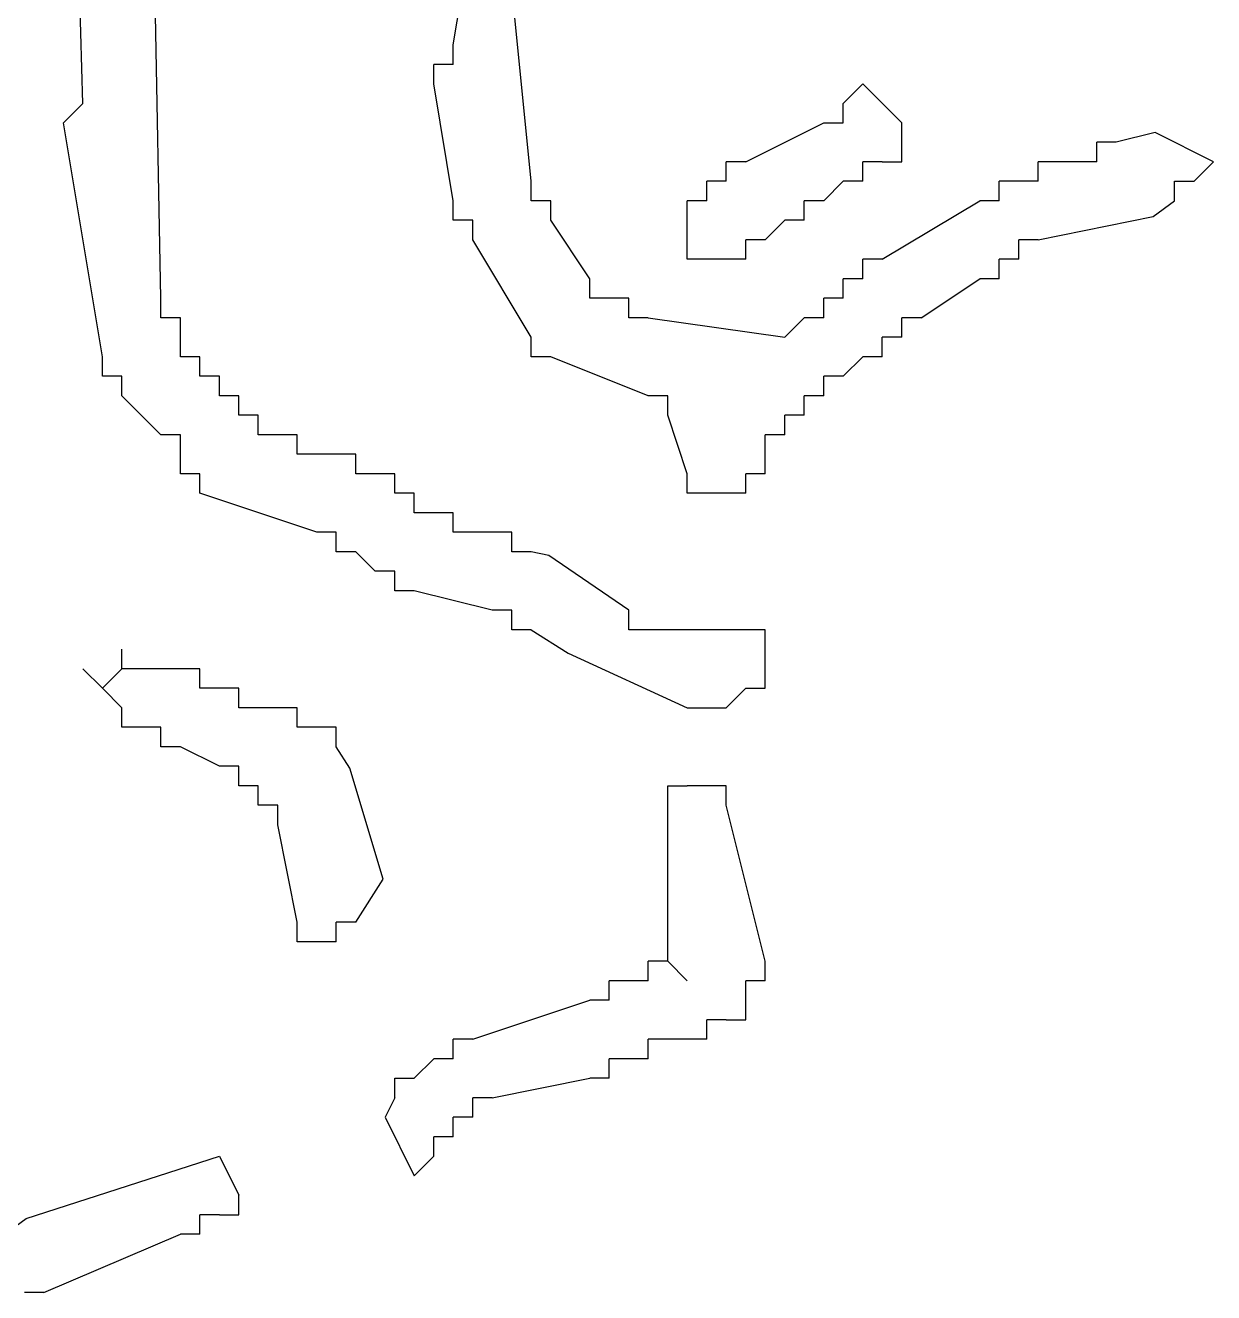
# Model space of a CAD drawing. Header units: metres. Extents: x -4.5 to 4.5, y -4.5 to 4.5.
# Drawn here: x -1.001 to -0.366, y -1.186 to -0.509 of the extents above; entities that cross this region are included whole.
import ezdxf

# ---------------------------------------------------------------- set-up
doc = ezdxf.new("R2010")
doc.units = ezdxf.units.M

msp = doc.modelspace()

# ---------------------------------------------------------------- linework, layer by layer
at = {"layer": '1', "color": 3}
for p, q in [((-0.970151, -0.550738), (-0.975756, -0.362894)), ((-0.928484, -0.654904), (-0.933485, -0.39468)), ((-0.772234, -0.519488), (-0.761818, -0.456988)), ((-0.730568, -0.592404), (-0.740984, -0.488238)), ((-0.772234, -0.529904), (-0.772234, -0.519488)), ((-0.772234, -0.529904), (-0.782651, -0.529904)), ((-0.782651, -0.540321), (-0.782651, -0.529904)), ((-0.772234, -0.602821), (-0.782651, -0.540321)), ((-0.553484, -0.540321), (-0.563901, -0.550738)), ((-0.532651, -0.561154), (-0.553484, -0.540321)), ((-0.980568, -0.561154), (-0.970151, -0.550738)), ((-0.563901, -0.561154), (-0.563901, -0.550738)), ((-0.959734, -0.686154), (-0.980568, -0.561154)), ((-0.615984, -0.581988), (-0.574318, -0.561154)), ((-0.574318, -0.561154), (-0.563901, -0.561154)), ((-0.532651, -0.571571), (-0.532651, -0.561154)), ((-0.397234, -0.566363), (-0.418068, -0.571571)), ((-0.365984, -0.581988), (-0.397234, -0.566363)), ((-0.532651, -0.581988), (-0.532651, -0.571571)), ((-0.418068, -0.571571), (-0.428484, -0.571571)), ((-0.428484, -0.581988), (-0.428484, -0.571571)), ((-0.615984, -0.581988), (-0.626401, -0.581988)), ((-0.626401, -0.592404), (-0.626401, -0.581988)), ((-0.543068, -0.581988), (-0.553484, -0.581988)), ((-0.553484, -0.592404), (-0.553484, -0.581988)), ((-0.543068, -0.581988), (-0.532651, -0.581988)), ((-0.449318, -0.581988), (-0.459734, -0.581988)), ((-0.459734, -0.592404), (-0.459734, -0.581988)), ((-0.438901, -0.581988), (-0.449318, -0.581988)), ((-0.428484, -0.581988), (-0.438901, -0.581988)), ((-0.376401, -0.592404), (-0.365984, -0.581988)), ((-0.730568, -0.602821), (-0.730568, -0.592404)), ((-0.626401, -0.592404), (-0.636818, -0.592404)), ((-0.636818, -0.602821), (-0.636818, -0.592404)), ((-0.574318, -0.602821), (-0.563901, -0.592404)), ((-0.553484, -0.592404), (-0.563901, -0.592404)), ((-0.470151, -0.592404), (-0.480568, -0.592404)), ((-0.480568, -0.602821), (-0.480568, -0.592404)), ((-0.459734, -0.592404), (-0.470151, -0.592404)), ((-0.386818, -0.602821), (-0.386818, -0.592404)), ((-0.386818, -0.592404), (-0.376401, -0.592404)), ((-0.772234, -0.613238), (-0.772234, -0.602821)), ((-0.720151, -0.602821), (-0.730568, -0.602821)), ((-0.720151, -0.613238), (-0.720151, -0.602821)), ((-0.636818, -0.602821), (-0.647234, -0.602821)), ((-0.647234, -0.613238), (-0.647234, -0.602821)), ((-0.574318, -0.602821), (-0.584734, -0.602821)), ((-0.584734, -0.613238), (-0.584734, -0.602821)), ((-0.543068, -0.634071), (-0.490984, -0.602821)), ((-0.480568, -0.602821), (-0.490984, -0.602821)), ((-0.398276, -0.611154), (-0.386818, -0.602821)), ((-0.761818, -0.613238), (-0.772234, -0.613238)), ((-0.761818, -0.623654), (-0.761818, -0.613238)), ((-0.699318, -0.644488), (-0.720151, -0.613238)), ((-0.647234, -0.623654), (-0.647234, -0.613238)), ((-0.605568, -0.623654), (-0.595151, -0.613238)), ((-0.584734, -0.613238), (-0.595151, -0.613238)), ((-0.459734, -0.623654), (-0.398276, -0.611154)), ((-0.730568, -0.675738), (-0.761818, -0.623654)), ((-0.647234, -0.634071), (-0.647234, -0.623654)), ((-0.605568, -0.623654), (-0.615984, -0.623654)), ((-0.615984, -0.634071), (-0.615984, -0.623654)), ((-0.459734, -0.623654), (-0.470151, -0.623654)), ((-0.470151, -0.634071), (-0.470151, -0.623654)), ((-0.636818, -0.634071), (-0.647234, -0.634071)), ((-0.626401, -0.634071), (-0.636818, -0.634071)), ((-0.615984, -0.634071), (-0.626401, -0.634071)), ((-0.543068, -0.634071), (-0.553484, -0.634071)), ((-0.553484, -0.644488), (-0.553484, -0.634071)), ((-0.470151, -0.634071), (-0.480568, -0.634071)), ((-0.480568, -0.644488), (-0.480568, -0.634071)), ((-0.699318, -0.654904), (-0.699318, -0.644488)), ((-0.553484, -0.644488), (-0.563901, -0.644488)), ((-0.563901, -0.654904), (-0.563901, -0.644488)), ((-0.522234, -0.665321), (-0.490984, -0.644488)), ((-0.480568, -0.644488), (-0.490984, -0.644488)), ((-0.928484, -0.665321), (-0.928484, -0.654904)), ((-0.688901, -0.654904), (-0.699318, -0.654904)), ((-0.678484, -0.654904), (-0.688901, -0.654904)), ((-0.678484, -0.665321), (-0.678484, -0.654904)), ((-0.563901, -0.654904), (-0.574318, -0.654904)), ((-0.574318, -0.665321), (-0.574318, -0.654904)), ((-0.918068, -0.665321), (-0.928484, -0.665321)), ((-0.918068, -0.675738), (-0.918068, -0.665321)), ((-0.668068, -0.665321), (-0.678484, -0.665321)), ((-0.668068, -0.665321), (-0.595151, -0.675738)), ((-0.595151, -0.675738), (-0.584734, -0.665321)), ((-0.574318, -0.665321), (-0.584734, -0.665321)), ((-0.522234, -0.665321), (-0.532651, -0.665321)), ((-0.532651, -0.675738), (-0.532651, -0.665321)), ((-0.918068, -0.686154), (-0.918068, -0.675738)), ((-0.730568, -0.686154), (-0.730568, -0.675738)), ((-0.532651, -0.675738), (-0.543068, -0.675738)), ((-0.543068, -0.686154), (-0.543068, -0.675738)), ((-0.959734, -0.696571), (-0.959734, -0.686154)), ((-0.907651, -0.686154), (-0.918068, -0.686154)), ((-0.907651, -0.696571), (-0.907651, -0.686154)), ((-0.720151, -0.686154), (-0.730568, -0.686154)), ((-0.668068, -0.706988), (-0.720151, -0.686154)), ((-0.563901, -0.696571), (-0.553484, -0.686154)), ((-0.543068, -0.686154), (-0.553484, -0.686154)), ((-0.949318, -0.696571), (-0.959734, -0.696571)), ((-0.949318, -0.706988), (-0.949318, -0.696571)), ((-0.897234, -0.696571), (-0.907651, -0.696571)), ((-0.897234, -0.706988), (-0.897234, -0.696571)), ((-0.563901, -0.696571), (-0.574318, -0.696571)), ((-0.574318, -0.706988), (-0.574318, -0.696571)), ((-0.928484, -0.727821), (-0.949318, -0.706988)), ((-0.886818, -0.706988), (-0.897234, -0.706988)), ((-0.886818, -0.717404), (-0.886818, -0.706988)), ((-0.657651, -0.706988), (-0.668068, -0.706988)), ((-0.657651, -0.717404), (-0.657651, -0.706988)), ((-0.574318, -0.706988), (-0.584734, -0.706988)), ((-0.584734, -0.717404), (-0.584734, -0.706988)), ((-0.876401, -0.717404), (-0.886818, -0.717404)), ((-0.876401, -0.727821), (-0.876401, -0.717404)), ((-0.647234, -0.748654), (-0.657651, -0.717404)), ((-0.584734, -0.717404), (-0.595151, -0.717404)), ((-0.595151, -0.727821), (-0.595151, -0.717404)), ((-0.918068, -0.727821), (-0.928484, -0.727821)), ((-0.918068, -0.738238), (-0.918068, -0.727821)), ((-0.865984, -0.727821), (-0.876401, -0.727821)), ((-0.855568, -0.727821), (-0.865984, -0.727821)), ((-0.855568, -0.738238), (-0.855568, -0.727821)), ((-0.595151, -0.727821), (-0.605568, -0.727821)), ((-0.605568, -0.738238), (-0.605568, -0.727821)), ((-0.918068, -0.748654), (-0.918068, -0.738238)), ((-0.845151, -0.738238), (-0.855568, -0.738238)), ((-0.834734, -0.738238), (-0.845151, -0.738238)), ((-0.824318, -0.738238), (-0.834734, -0.738238)), ((-0.824318, -0.748654), (-0.824318, -0.738238)), ((-0.605568, -0.748654), (-0.605568, -0.738238)), ((-0.907651, -0.748654), (-0.918068, -0.748654)), ((-0.907651, -0.759071), (-0.907651, -0.748654)), ((-0.813901, -0.748654), (-0.824318, -0.748654)), ((-0.803484, -0.748654), (-0.813901, -0.748654)), ((-0.803484, -0.759071), (-0.803484, -0.748654)), ((-0.647234, -0.759071), (-0.647234, -0.748654)), ((-0.605568, -0.748654), (-0.615984, -0.748654)), ((-0.615984, -0.759071), (-0.615984, -0.748654)), ((-0.845151, -0.779904), (-0.907651, -0.759071)), ((-0.793068, -0.759071), (-0.803484, -0.759071)), ((-0.793068, -0.769488), (-0.793068, -0.759071)), ((-0.636818, -0.759071), (-0.647234, -0.759071)), ((-0.626401, -0.759071), (-0.636818, -0.759071)), ((-0.615984, -0.759071), (-0.626401, -0.759071)), ((-0.782651, -0.769488), (-0.793068, -0.769488)), ((-0.772234, -0.769488), (-0.782651, -0.769488)), ((-0.772234, -0.779904), (-0.772234, -0.769488)), ((-0.834734, -0.779904), (-0.845151, -0.779904)), ((-0.834734, -0.790321), (-0.834734, -0.779904)), ((-0.761818, -0.779904), (-0.772234, -0.779904)), ((-0.751401, -0.779904), (-0.761818, -0.779904)), ((-0.740984, -0.779904), (-0.751401, -0.779904)), ((-0.740984, -0.790321), (-0.740984, -0.779904)), ((-0.824318, -0.790321), (-0.834734, -0.790321)), ((-0.813901, -0.800738), (-0.824318, -0.790321)), ((-0.730568, -0.790321), (-0.740984, -0.790321)), ((-0.721193, -0.792404), (-0.730568, -0.790321)), ((-0.678484, -0.821571), (-0.721193, -0.792404)), ((-0.803484, -0.800738), (-0.813901, -0.800738)), ((-0.803484, -0.811154), (-0.803484, -0.800738)), ((-0.793068, -0.811154), (-0.803484, -0.811154)), ((-0.751401, -0.821571), (-0.793068, -0.811154)), ((-0.740984, -0.821571), (-0.751401, -0.821571)), ((-0.740984, -0.831988), (-0.740984, -0.821571)), ((-0.678484, -0.831988), (-0.678484, -0.821571)), ((-0.730568, -0.831988), (-0.740984, -0.831988)), ((-0.730568, -0.831988), (-0.710776, -0.844488)), ((-0.668068, -0.831988), (-0.678484, -0.831988)), ((-0.615984, -0.831988), (-0.668068, -0.831988)), ((-0.605568, -0.831988), (-0.615984, -0.831988)), ((-0.605568, -0.842404), (-0.605568, -0.831988)), ((-0.949318, -0.852821), (-0.949318, -0.842404)), ((-0.710776, -0.844488), (-0.647234, -0.873654)), ((-0.605568, -0.852821), (-0.605568, -0.842404)), ((-0.959734, -0.863238), (-0.970151, -0.852821)), ((-0.959734, -0.863238), (-0.949318, -0.852821)), ((-0.938901, -0.852821), (-0.949318, -0.852821)), ((-0.918068, -0.852821), (-0.938901, -0.852821)), ((-0.907651, -0.852821), (-0.918068, -0.852821)), ((-0.907651, -0.863238), (-0.907651, -0.852821)), ((-0.605568, -0.863238), (-0.605568, -0.852821)), ((-0.949318, -0.873654), (-0.959734, -0.863238)), ((-0.897234, -0.863238), (-0.907651, -0.863238)), ((-0.886818, -0.863238), (-0.897234, -0.863238)), ((-0.886818, -0.873654), (-0.886818, -0.863238)), ((-0.626401, -0.873654), (-0.615984, -0.863238)), ((-0.615984, -0.863238), (-0.605568, -0.863238)), ((-0.949318, -0.884071), (-0.949318, -0.873654)), ((-0.876401, -0.873654), (-0.886818, -0.873654)), ((-0.865984, -0.873654), (-0.876401, -0.873654)), ((-0.855568, -0.873654), (-0.865984, -0.873654)), ((-0.855568, -0.884071), (-0.855568, -0.873654)), ((-0.647234, -0.873654), (-0.626401, -0.873654)), ((-0.938901, -0.884071), (-0.949318, -0.884071)), ((-0.928484, -0.884071), (-0.938901, -0.884071)), ((-0.928484, -0.894488), (-0.928484, -0.884071)), ((-0.845151, -0.884071), (-0.855568, -0.884071)), ((-0.834734, -0.884071), (-0.845151, -0.884071)), ((-0.834734, -0.894488), (-0.834734, -0.884071)), ((-0.918068, -0.894488), (-0.928484, -0.894488)), ((-0.897234, -0.904904), (-0.918068, -0.894488)), ((-0.827443, -0.905946), (-0.834734, -0.894488)), ((-0.886818, -0.904904), (-0.897234, -0.904904)), ((-0.886818, -0.915321), (-0.886818, -0.904904)), ((-0.809734, -0.965321), (-0.827443, -0.905946)), ((-0.876401, -0.915321), (-0.886818, -0.915321)), ((-0.876401, -0.925738), (-0.876401, -0.915321)), ((-0.657651, -0.925738), (-0.657651, -0.915321)), ((-0.657651, -0.915321), (-0.647234, -0.915321)), ((-0.636818, -0.915321), (-0.647234, -0.915321)), ((-0.626401, -0.915321), (-0.636818, -0.915321)), ((-0.626401, -0.925738), (-0.626401, -0.915321)), ((-0.865984, -0.925738), (-0.876401, -0.925738)), ((-0.865984, -0.936154), (-0.865984, -0.925738)), ((-0.657651, -0.998654), (-0.657651, -0.925738)), ((-0.605568, -1.009071), (-0.626401, -0.925738)), ((-0.855568, -0.988238), (-0.865984, -0.936154)), ((-0.824318, -0.988238), (-0.809734, -0.965321)), ((-0.855568, -0.998654), (-0.855568, -0.988238)), ((-0.824318, -0.988238), (-0.834734, -0.988238)), ((-0.834734, -0.998654), (-0.834734, -0.988238)), ((-0.845151, -0.998654), (-0.855568, -0.998654)), ((-0.834734, -0.998654), (-0.845151, -0.998654)), ((-0.657651, -1.009071), (-0.657651, -0.998654)), ((-0.657651, -1.009071), (-0.668068, -1.009071)), ((-0.668068, -1.019488), (-0.668068, -1.009071)), ((-0.647234, -1.019488), (-0.657651, -1.009071)), ((-0.605568, -1.019488), (-0.605568, -1.009071)), ((-0.678484, -1.019488), (-0.688901, -1.019488)), ((-0.688901, -1.029904), (-0.688901, -1.019488)), ((-0.668068, -1.019488), (-0.678484, -1.019488)), ((-0.605568, -1.019488), (-0.615984, -1.019488)), ((-0.615984, -1.029904), (-0.615984, -1.019488)), ((-0.761818, -1.050738), (-0.699318, -1.029904)), ((-0.688901, -1.029904), (-0.699318, -1.029904)), ((-0.615984, -1.040321), (-0.615984, -1.029904)), ((-0.626401, -1.040321), (-0.636818, -1.040321)), ((-0.636818, -1.050738), (-0.636818, -1.040321)), ((-0.626401, -1.040321), (-0.615984, -1.040321)), ((-0.761818, -1.050738), (-0.772234, -1.050738)), ((-0.772234, -1.061154), (-0.772234, -1.050738)), ((-0.657651, -1.050738), (-0.668068, -1.050738)), ((-0.668068, -1.061154), (-0.668068, -1.050738)), ((-0.647234, -1.050738), (-0.657651, -1.050738)), ((-0.636818, -1.050738), (-0.647234, -1.050738)), ((-0.793068, -1.071571), (-0.782651, -1.061154)), ((-0.772234, -1.061154), (-0.782651, -1.061154)), ((-0.678484, -1.061154), (-0.688901, -1.061154)), ((-0.688901, -1.071571), (-0.688901, -1.061154)), ((-0.668068, -1.061154), (-0.678484, -1.061154)), ((-0.803484, -1.081988), (-0.803484, -1.071571)), ((-0.803484, -1.071571), (-0.793068, -1.071571)), ((-0.751401, -1.081988), (-0.699318, -1.071571)), ((-0.688901, -1.071571), (-0.699318, -1.071571)), ((-0.803484, -1.081988), (-0.808693, -1.092404)), ((-0.751401, -1.081988), (-0.761818, -1.081988)), ((-0.761818, -1.092404), (-0.761818, -1.081988)), ((-0.808693, -1.092404), (-0.793068, -1.123654)), ((-0.761818, -1.092404), (-0.772234, -1.092404)), ((-0.772234, -1.102821), (-0.772234, -1.092404)), ((-0.772234, -1.102821), (-0.782651, -1.102821)), ((-0.782651, -1.113238), (-0.782651, -1.102821)), ((-1.000359, -1.146571), (-0.897234, -1.113238)), ((-0.897234, -1.113238), (-0.886818, -1.134071)), ((-0.793068, -1.123654), (-0.782651, -1.113238)), ((-0.886818, -1.144488), (-0.886818, -1.134071)), ((-1.011818, -1.154904), (-1.000359, -1.146571)), ((-0.897234, -1.144488), (-0.907651, -1.144488)), ((-0.907651, -1.154904), (-0.907651, -1.144488)), ((-0.897234, -1.144488), (-0.886818, -1.144488)), ((-0.990984, -1.186154), (-0.918068, -1.154904)), ((-0.907651, -1.154904), (-0.918068, -1.154904)), ((-0.990984, -1.186154), (-1.001401, -1.186154))]:
    msp.add_line(p, q, dxfattribs=at)

doc.saveas('drawing.dxf')
